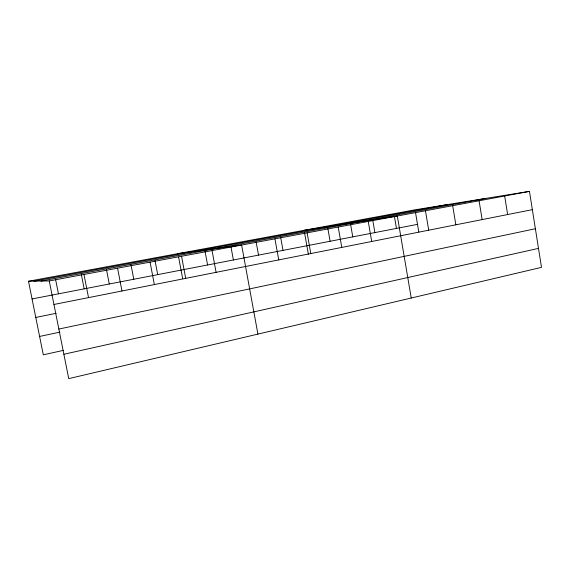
<?xml version="1.0" encoding="UTF-8"?>
<svg xmlns="http://www.w3.org/2000/svg" width="570" height="570" viewBox="0 0 570 570"><rect width="100%" height="100%" fill="white"/><g stroke="black" fill="none" stroke-linecap="round" stroke-linejoin="round"><path stroke-width="0.85" d="M63.869 354.262L538.493 248.385M63.526 350.351L43.299 354.825L28.5 281.245L415.06 209.796L529.466 191.37L541.5 267.366L68.735 378.63L49.248 280.939L28.5 281.245M39.601 336.442L59.893 332.139M58.845 329.047L535.387 228.755M35.782 317.44L56.138 313.315M53.943 304.473L532.359 209.646M32.062 298.944L417.504 224.345M49.248 280.939L529.466 191.37M34.107 281.16L447.308 204.602M41.04 281.06L485.768 198.41M304.109 230.301L397.326 216.016L411.234 298.024M177.954 253.621L241.63 245.057L257.918 334.106M55.632 279.685L58.446 293.835M83.968 274.462L88.521 297.618M81.289 274.17L84.175 288.855M106.462 269.489L109.283 283.995M117.562 268.199L121.973 290.985M131.022 264.915L133.786 279.257M155.004 260.454L157.705 274.626M150.074 262.136L154.349 284.572M181.552 256.265L185.706 278.352M178.609 257.091L182.678 278.723M205.029 251.27L207.58 264.972M212.061 250.572L216.094 272.332M230.907 246.454L233.387 259.977M256.101 241.766L258.524 255.118M280.661 237.334L283.005 250.38M274.954 238.844L278.744 259.913M307.123 232.838L310.8 253.565M304.572 232.881L308.37 254.27M327.871 228.534L330.108 241.26M338.209 227.045L341.772 247.423M368.263 221.438L371.711 241.488M350.593 224.302L352.773 236.878M372.773 220.326L374.882 232.596M394.39 216.294L396.456 228.42M425.455 210.772L428.704 230.195M415.487 212.361L418.779 231.962M452.694 205.692L455.85 224.815M479.085 200.768L482.149 219.6M504.664 195.994L507.642 214.548"/></g></svg>
